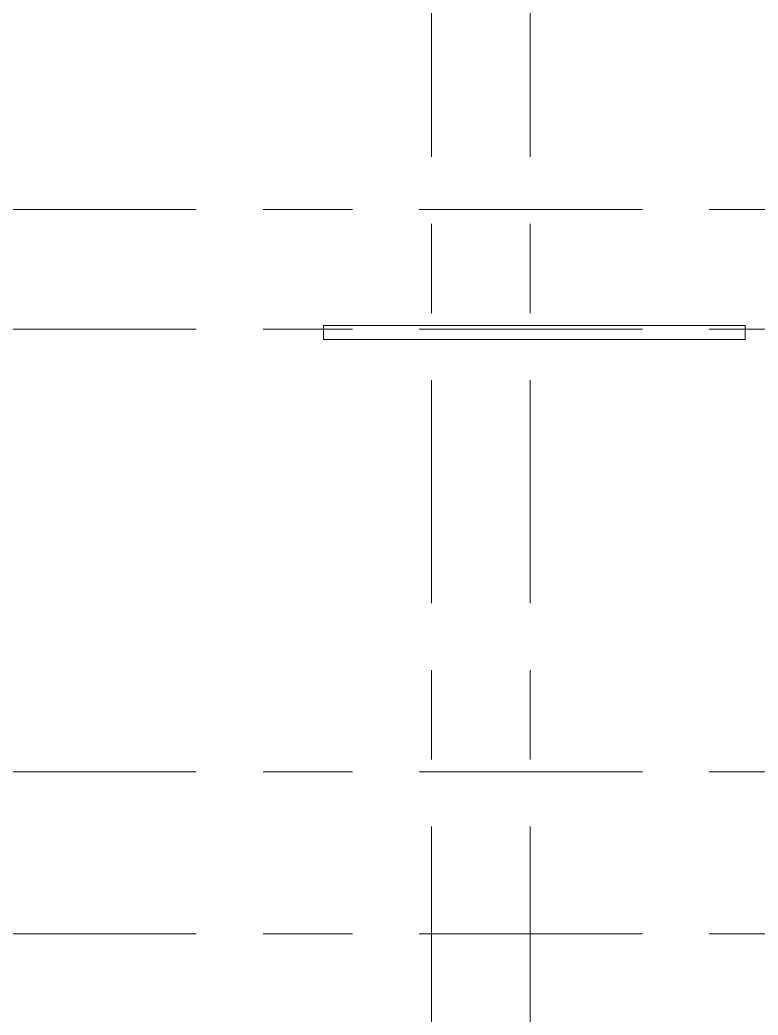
# Model space of a CAD drawing. Header units: millimetres. Extents: x 855 to 80408, y -1987 to 27400.
# Drawn here: x 26892 to 32145, y 16421 to 23499 of the extents above; entities that cross this region are included whole.
import ezdxf

# ---------------------------------------------------------------- set-up
doc = ezdxf.new("R2010")
doc.units = ezdxf.units.MM
doc.linetypes.add('Осевая', pattern=[3175, 635, -476.25, 1587.5, -476.25])
doc.layers.add('I-FURN-1', color=7, linetype='Continuous', lineweight=9, true_color=0xf0f0f0)
doc.layers.add('Оси-2', color=7, linetype='Осевая', lineweight=9)

# ---------------------------------------------------------------- blocks, each defined once
blk = doc.blocks.new('Стол базовый прямоугольный - 5_1-26427030-План разверток пом_ 2_19_1_ Этаж 2')
at = {"layer": 'I-FURN-1'}
for p, q in [((1500, 50), (-1500, 50)), ((-1500, 50), (-1500, -50)), ((1500, -50), (1500, 50)), ((-1500, -50), (1500, -50))]:
    blk.add_line(p, q, dxfattribs=at)

msp = doc.modelspace()

# ---------------------------------------------------------------- linework, layer by layer
at = {"layer": 'Оси-2'}
for p, q in [((29821.7, 11888.7), (29821.7, 24898.1)), ((30521.7, 11888.7), (30521.7, 24898.1)), ((12747.6, 22150), (33642.2, 22150)), ((12747.6, 21300), (33642.2, 21300)), ((12747.6, 18150), (33642.2, 18150)), ((12747.6, 17000), (33642.2, 17000))]:
    msp.add_line(p, q, dxfattribs=at)

# ---------------------------------------------------------------- block references
at = {"layer": 'I-FURN-1', "rotation": 180}
msp.add_blockref('Стол базовый прямоугольный - 5_1-26427030-План разверток пом_ 2_19_1_ Этаж 2', (30551.7, 21275), dxfattribs=at)

doc.saveas('drawing.dxf')
